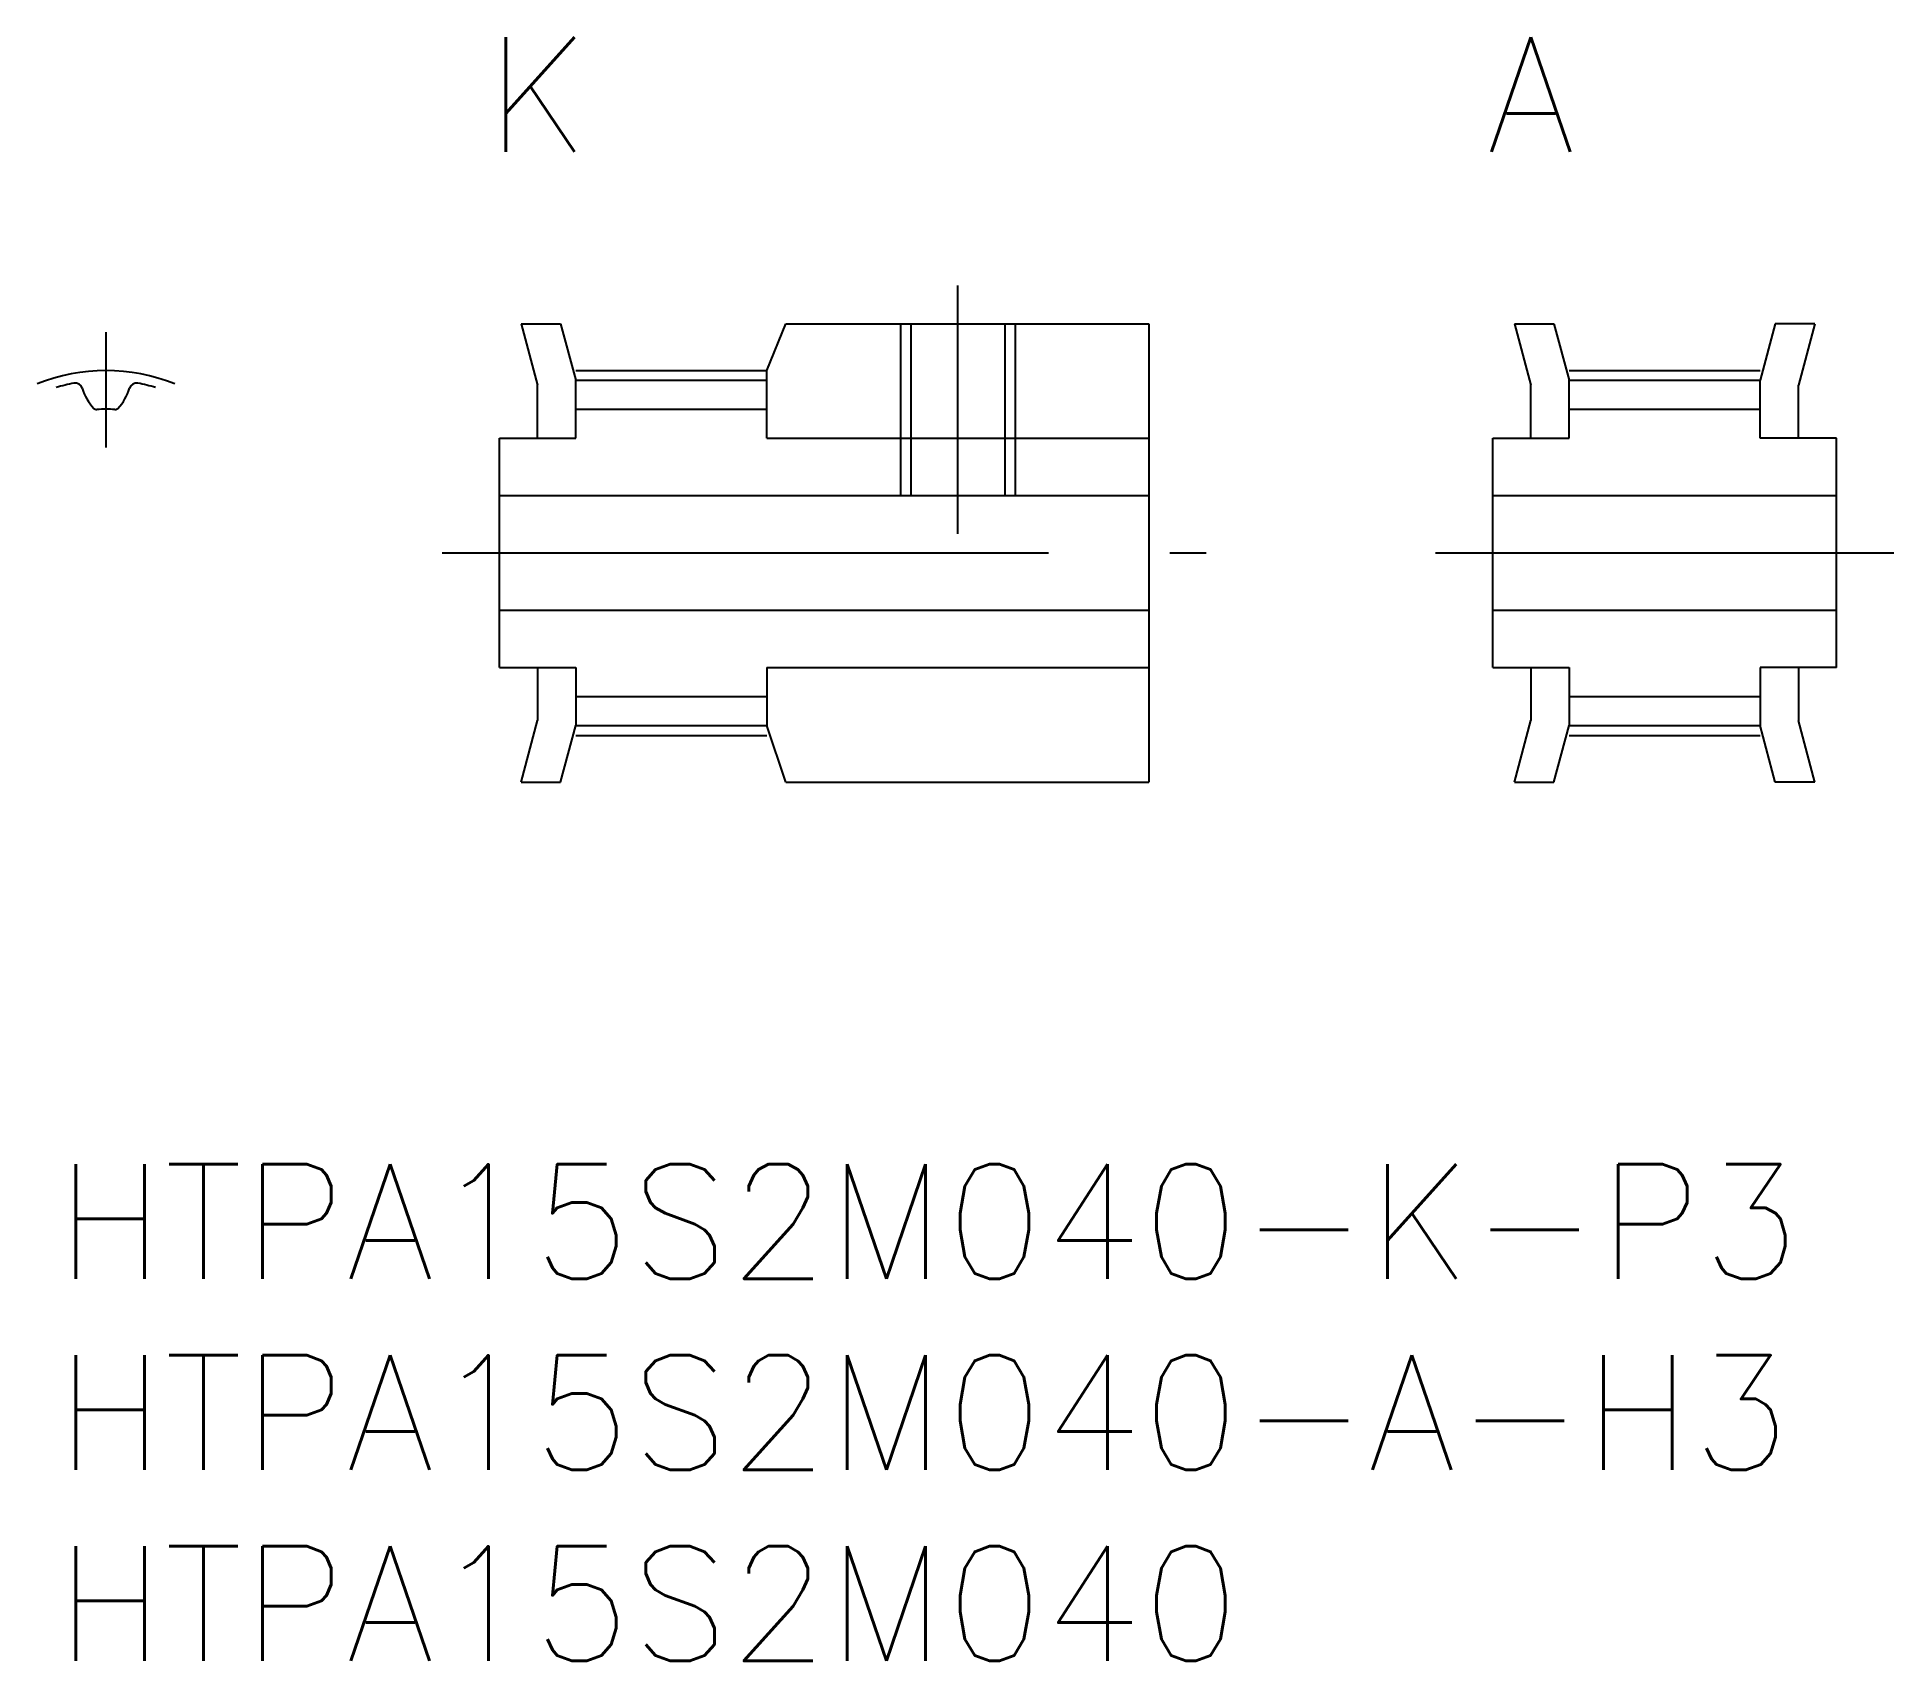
# Model space of a CAD drawing. Extents: x -0.5 to 48.1, y -13 to 29.5.
import ezdxf
from ezdxf.enums import TextEntityAlignment as Align

# ---------------------------------------------------------------- set-up
doc = ezdxf.new("R2010")
doc.units = 0
doc.header["$LTSCALE"] = 0.5
doc.linetypes.add('CENTER', pattern=[50.8, 31.75, -6.35, 6.35, -6.35])
doc.linetypes.add('DASHED', pattern=[19.05, 12.7, -6.35])
for name, color, linetype in [('MSM_CENTER', 1, 'CENTER'), ('MSM_CONTINUOUS', 7, 'CONTINUOUS'), ('MSM_DASHED', 4, 'DASHED'), ('MSM_PART_NUMBER', 7, 'CONTINUOUS')]:
    doc.layers.add(name, color=color, linetype=linetype)
doc.styles.get("Standard").update_dxf_attribs({"font": 'txt.shx', "height": 1, "bigfont": 'bigfont.shx'})

# ---------------------------------------------------------------- blocks, each defined once
blk = doc.blocks.new('*U11')
at = {"layer": 'MSM_PART_NUMBER'}
blk.add_text('HTPA15S2M040-K-P3', height=3, dxfattribs=at).set_placement((0, -3))
blk = doc.blocks.new('*U12')
at = {"layer": 'MSM_PART_NUMBER'}
blk.add_text('HTPA15S2M040-A-H3', height=3, dxfattribs=at).set_placement((0, -8))
blk = doc.blocks.new('*U13')
at = {"layer": 'MSM_PART_NUMBER'}
blk.add_text('HTPA15S2M040', height=3, dxfattribs=at).set_placement((0, -13))

msp = doc.modelspace()

# ---------------------------------------------------------------- linework, layer by layer
at = {"layer": 'MSM_CENTER'}
for p, q in [((23.6, 16.5), (23.6, 23)), ((1.3, 21.774), (1.3, 18.76)), ((13.6, 20.775), (18.6, 20.775)), ((39.6, 20.775), (44.6, 20.775)), ((10.1, 16), (30.1, 16)), ((36.1, 16), (48.1, 16)), ((13.6, 11.225), (18.6, 11.225)), ((39.6, 11.225), (44.6, 11.225))]:
    msp.add_line(p, q, dxfattribs=at)
msp.add_arc((1.3, 16), 4.774, 67.8494, 112.1506, dxfattribs=at)
at = {"layer": 'MSM_CONTINUOUS'}
for p, q in [((12.168, 22), (12.6, 20.388)), ((12.168, 22), (13.203, 22)), ((13.203, 22), (13.6, 20.52)), ((18.6, 20.775), (19.1, 22)), ((19.1, 22), (28.6, 22)), ((28.6, 22), (28.6, 10)), ((38.168, 22), (38.6, 20.388)), ((38.168, 22), (39.203, 22)), ((39.203, 22), (39.6, 20.52)), ((44.997, 22), (44.6, 20.52)), ((46.032, 22), (44.997, 22)), ((46.032, 22), (45.6, 20.388)), ((13.6, 20.52), (18.6, 20.52)), ((13.6, 19), (13.6, 20.52)), ((18.6, 19), (18.6, 20.775)), ((39.6, 20.52), (44.6, 20.52)), ((39.6, 19), (39.6, 20.52)), ((44.6, 19), (44.6, 20.52)), ((12.6, 19), (12.6, 20.388)), ((38.6, 19), (38.6, 20.388)), ((45.6, 19), (45.6, 20.388)), ((13.6, 19.76), (18.6, 19.76)), ((39.6, 19.76), (44.6, 19.76)), ((11.6, 19), (13.6, 19)), ((11.6, 13), (11.6, 19)), ((18.6, 19), (28.6, 19)), ((37.6, 19), (39.6, 19)), ((37.6, 13), (37.6, 19)), ((46.6, 19), (44.6, 19)), ((46.6, 13), (46.6, 19)), ((11.6, 17.5), (28.6, 17.5)), ((37.6, 17.5), (46.6, 17.5)), ((11.6, 14.5), (28.6, 14.5)), ((28.6, 14.5), (28.6, 14.5)), ((37.6, 14.5), (46.6, 14.5)), ((11.6, 13), (13.6, 13)), ((12.6, 13), (12.6, 11.612)), ((13.6, 13), (13.6, 11.48)), ((18.6, 13), (28.6, 13)), ((18.6, 13), (18.6, 11.48)), ((37.6, 13), (39.6, 13)), ((38.6, 13), (38.6, 11.612)), ((39.6, 13), (39.6, 11.48)), ((46.6, 13), (44.6, 13)), ((44.6, 13), (44.6, 11.48)), ((45.6, 13), (45.6, 11.612)), ((13.6, 12.24), (18.6, 12.24)), ((39.6, 12.24), (44.6, 12.24)), ((12.168, 10), (12.6, 11.612)), ((13.203, 10), (13.6, 11.48)), ((13.6, 11.48), (18.6, 11.48)), ((19.1, 10), (18.6, 11.48)), ((38.168, 10), (38.6, 11.612)), ((39.203, 10), (39.6, 11.48)), ((39.6, 11.48), (44.6, 11.48)), ((44.997, 10), (44.6, 11.48)), ((46.032, 10), (45.6, 11.612)), ((12.168, 10), (13.203, 10)), ((19.1, 10), (28.6, 10)), ((38.168, 10), (39.203, 10)), ((46.032, 10), (44.997, 10))]:
    msp.add_line(p, q, dxfattribs=at)
for centre, radius, start, end in [((1.3, 16), 4.52, 100.6565, 106.715), ((0.499, 20.255), 0.19, 16.7523, 100.6565), ((2.101, 20.255), 0.19, 79.3435, 163.2477), ((1.3, 16), 4.52, 73.285, 79.3435), ((1.95, 20.692), 1.325, 196.7523, 223.2658), ((0.65, 20.692), 1.325, 316.7342, 343.2477), ((1.058, 19.852), 0.1, 223.2658, 273.5948), ((1.3, 16), 3.76, 86.4052, 93.5948), ((1.542, 19.852), 0.1, 266.4052, 316.7342)]:
    msp.add_arc(centre, radius, start, end, dxfattribs=at)
at = {"layer": 'MSM_DASHED'}
for p, q in [((22.1, 22), (22.1, 17.5)), ((22.37, 22), (22.37, 17.5)), ((24.829, 22), (24.829, 17.5)), ((25.1, 22), (25.1, 17.5))]:
    msp.add_line(p, q, dxfattribs=at)

# ---------------------------------------------------------------- block references
at = {"layer": 'MSM_CONTINUOUS'}
for name in ['*U11', '*U12', '*U13']:
    msp.add_blockref(name, (0, 0), dxfattribs=at)

# ---------------------------------------------------------------- texts
at = {"layer": 'MSM_PART_NUMBER'}
for s, p in [('K', (12.6, 28)), ('A', (38.6, 28))]:
    msp.add_text(s, height=3, dxfattribs=at).set_placement(p, align=Align.MIDDLE_CENTER)

doc.saveas('drawing.dxf')
